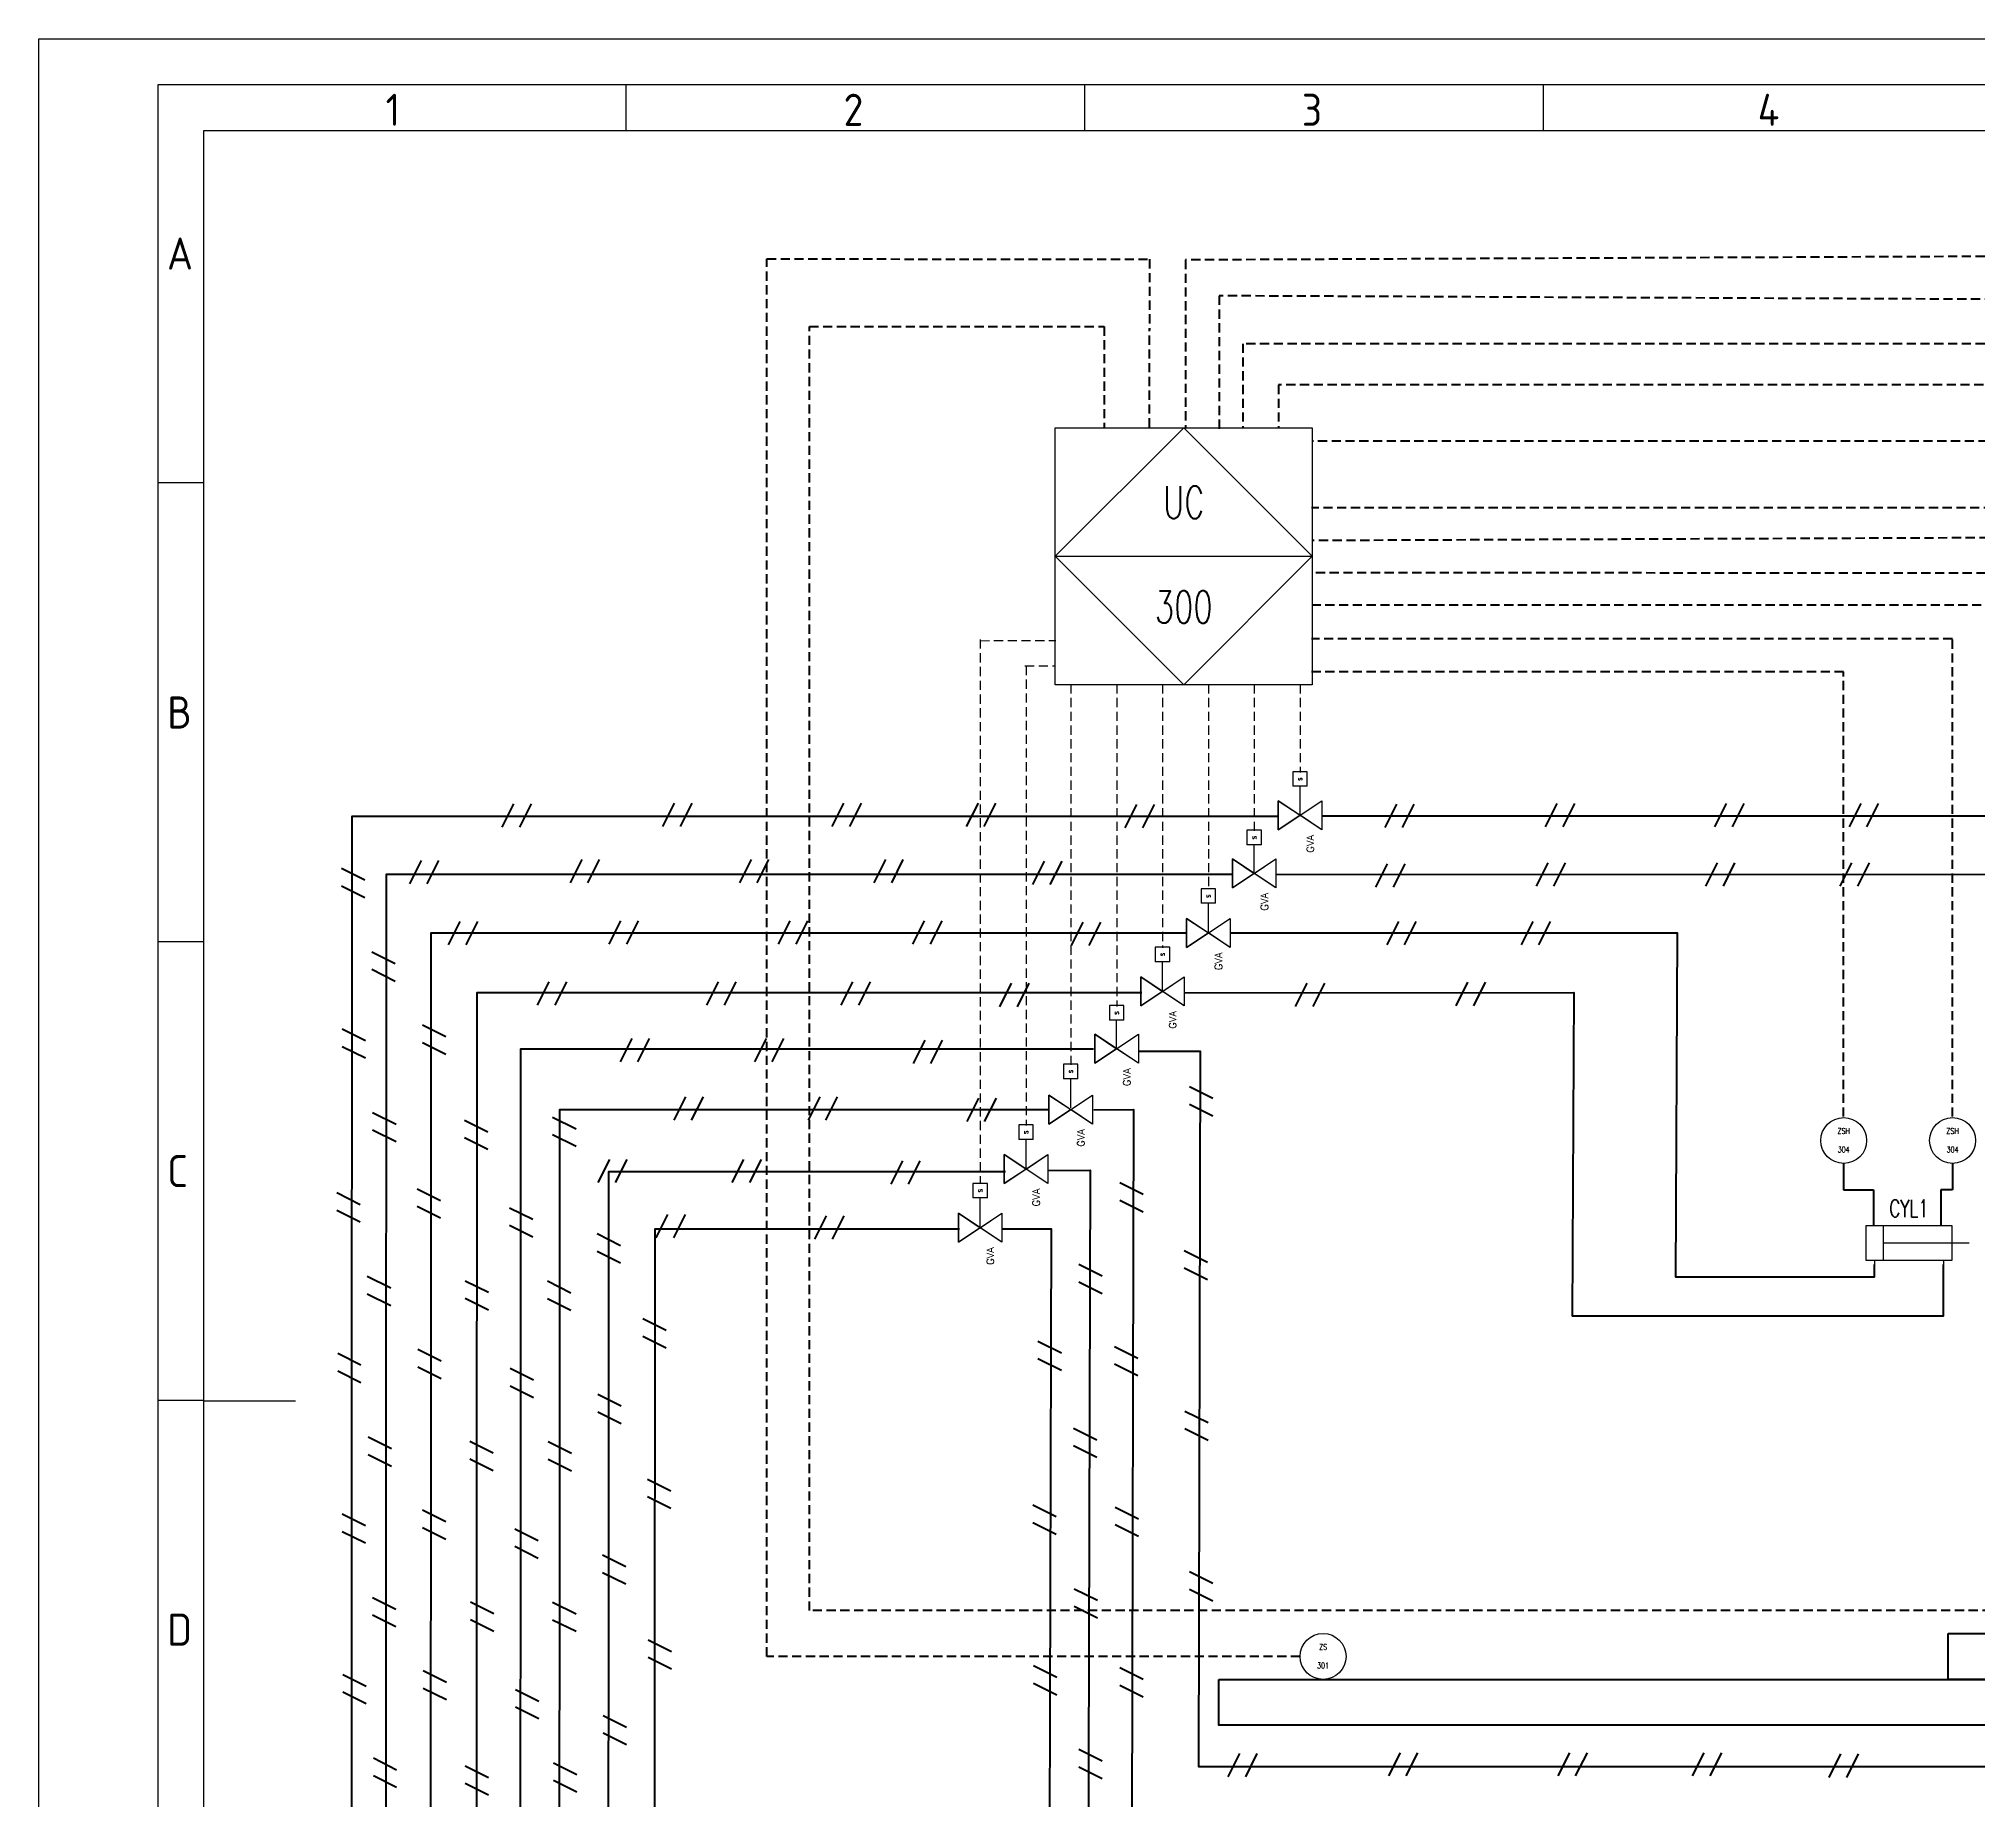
# Model space of a CAD drawing. Header units: inches. Extents: x 22 to 904, y 28 to 325.
# Drawn here: x 21.7 to 233, y 133 to 325 of the extents above; entities that cross this region are included whole.
import ezdxf
from ezdxf.enums import TextEntityAlignment as Align

# ---------------------------------------------------------------- set-up
doc = ezdxf.new("R2010")
doc.units = ezdxf.units.IN
doc.header["$MEASUREMENT"] = 0
doc.linetypes.add('TRAZOSX2', pattern=[1.5, 1, -0.5])
for name, color, linetype in [('025', 5, 'Continuous'), ('035', 5, 'Continuous'), ('07', 7, 'Continuous'), ('MISC', 2, 'Continuous'), ('SYMS', 7, 'Continuous'), ('TAGS', 51, 'Continuous')]:
    doc.layers.add(name, color=color, linetype=linetype)
doc.layers.add('GRN_0.5mm^2', color=3, linetype='TRAZOSX2', lineweight=30)
doc.styles.add('ISO Proportional', font='isocp.shx')
doc.styles.add('WD', font='romans.shx')

# ---------------------------------------------------------------- blocks, each defined once
blk = doc.blocks.new('HIN1_INFRONT_MAIN_PLC')
for p, q in [((-0.5, -0.5), (-0.5, 0.5)), ((-0.5, 0.5), (0.5, 0.5)), ((0.5, 0.5), (0.5, -0.5)), ((0.5, -0.5), (-0.5, -0.5))]:
    blk.add_line(p, q)
at = {"ltscale": 0.127}
blk.add_line((-0.5, 0), (0.5, 0), dxfattribs=at)
at = {"ltscale": 25.4, "flags": 128}
blk.add_lwpolyline([(0, 0.5), (-0.5, 0), (0, -0.5), (0.5, 0)], close=True, dxfattribs=at)
at = {"ltscale": 3.2258, "flags": 128}
blk.add_lwpolyline([(0, 0.5), (-0.5, 0), (0, -0.5), (0.5, 0)], close=True, dxfattribs=at)
blk.add_lwpolyline([(0, 0.5), (-0.5, 0), (0, -0.5), (0.5, 0)], close=True, dxfattribs=at)
at = {"style": 'WD', "width": 0.7}
for tag, height, p in [('INST', 0.125, (-0.5816, 0.4156)), ('LOC', 0.125, (-0.5816, 0.254)), ('TERM01', 0.0625, (-0.5242, 0.0184))]:
    blk.add_attdef(tag, text='', height=height, dxfattribs=at).set_placement(p, align=Align.RIGHT)
for tag, p, height in [('TERM04', (0.0207, 0.5306), 0.0625), ('X2TERM04', (0, 0.5), 0.005), ('TERM03', (0.5222, 0.0184), 0.0625), ('X4TERM01', (-0.5, 0), 0.005), ('X1TERM03', (0.5, 0), 0.005), ('RATING1', (0.5485, -0.1677), 0.125), ('DESC1', (0.5485, -0.3266), 0.125), ('DESC2', (0.5485, -0.5165), 0.125), ('X8TERM02', (0, -0.5), 0.005), ('TERM02', (0.0233, -0.5809), 0.0625), ('DESC3', (0.5485, -0.6975), 0.125), ('WDTAGALT', (0.5485, -0.8716), 0.125)]:
    blk.add_attdef(tag, p, '', height=height, dxfattribs=at)
blk.add_attdef('XREF', text='', height=0.0625, rotation=0.0625, dxfattribs=at).set_placement((0.6297, 0.3767), align=Align.TOP_CENTER)
for tag, p in [('TAG1_PART1', (0, 0.147)), ('TAG1_PART2', (0, -0.2602))]:
    blk.add_attdef(tag, text='', height=0.125, dxfattribs=at).set_placement(p, align=Align.CENTER)
at = {"style": 'WD', "width": 0.7, "flags": 1}
for tag, p in [('WDTYPE', (-0.5767, -0.1697)), ('FAMILY', (-0.5789, -0.2227)), ('CAT', (-0.5871, -0.2531)), ('MFG', (-0.5859, -0.2796)), ('ASSYCODE', (-0.5662, -0.3061))]:
    blk.add_attdef(tag, text='', height=0.01, dxfattribs=at).set_placement(p, align=Align.CENTER)
blk = doc.blocks.new('IEC_border_a3')
at = {"layer": '035'}
for p, q in [((64, 292), (64, 287)), ((114, 292), (114, 287)), ((164, 292), (164, 287)), ((17.97, 248.58), (12.98, 248.58)), ((17.98, 198.54), (13, 198.54)), ((17.98, 148.54), (13, 148.54))]:
    blk.add_line(p, q, dxfattribs=at)
for points in [[(0, 297), (420, 297), (420, 0), (0, 0)], [(18, 287), (410, 287), (410, 10), (18, 10)]]:
    blk.add_lwpolyline(points, close=True, dxfattribs=at)
at = {"layer": '07'}
blk.add_line((18, 148.5), (28, 148.5), dxfattribs=at)
blk.add_lwpolyline([(13, 292), (415, 292), (415, 5), (13, 5)], close=True, dxfattribs=at)
at = {"layer": '035', "style": 'ISO Proportional'}
for s, p in [('1', (37.81, 287.5)), ('2', (87.73, 287.5)), ('3', (137.68, 287.5)), ('4', (187.38, 287.5)), ('A', (13.98, 271.83)), ('B', (14, 221.79)), ('C', (14, 171.79)), ('D', (14, 121.79))]:
    blk.add_text(s, height=3.5, dxfattribs=at).set_placement(p)
blk = doc.blocks.new('VAC1_SOLENOID')
for p, q in [((-0.75, -0.125), (-0.75, 0.125)), ((-0.75, 0.125), (-0.5, 0.125)), ((-0.5, -0.125), (-0.5, 0.125)), ((-0.5, -0.125), (-0.75, -0.125))]:
    blk.add_line(p, q)
at = {"ltscale": 3.2258}
blk.add_line((0, 0), (-0.5, 0), dxfattribs=at)
at = {"style": 'WD'}
for tag, height, p in [('INST', 0.125, (-0.84, 0.553)), ('LOC', 0.125, (-0.835, 0.368)), ('TAG1', 0.125, (-0.835, 0.17)), ('TERM03', 0.0625, (-0.769, 0.009))]:
    blk.add_attdef(tag, text='', height=height, dxfattribs=at).set_placement(p, align=Align.RIGHT)
blk.add_attdef('XREF', text='', height=0.0625, rotation=0.0625, dxfattribs=at).set_placement((-0.999, 0.095), align=Align.TOP_CENTER)
for tag, p, height in [('X4TERM03', (-0.75, 0), 0.005), ('TERM02', (-0.628, 0.134), 0.0625), ('X2TERM02', (-0.625, 0.125), 0.005), ('X8TERM01', (-0.625, -0.125), 0.005), ('TERM01', (-0.624, -0.201), 0.0625), ('DESC1', (-0.431, -0.209), 0.125), ('DESC2', (-0.431, -0.393), 0.125), ('DESC3', (-0.431, -0.583), 0.125), ('RATING1', (-0.431, -0.761), 0.125), ('WDTAGALT', (-0.421, -0.949), 0.125)]:
    blk.add_attdef(tag, p, '', height=height, dxfattribs=at)
blk.add_attdef('TEXT', text='', height=0.0625, dxfattribs=at).set_placement((-0.624, -0.004), align=Align.MIDDLE_CENTER)
at = {"style": 'WD', "flags": 1}
for tag, p in [('WDTYPE', (-0.828, -0.053)), ('FAMILY', (-0.831, -0.09)), ('CAT', (-0.831, -0.134)), ('MFG', (-0.829, -0.166)), ('ASSYCODE', (-0.801, -0.195))]:
    blk.add_attdef(tag, text='', height=0.01, dxfattribs=at).set_placement(p, align=Align.CENTER)
blk = doc.blocks.new('VGVA1_GATE_VALVE')
at = {"ltscale": 3.2258}
for p, q in [((-0.25, 0.375), (0.25, -0.375)), ((-0.25, -0.375), (0.25, 0.375)), ((0.25, 0.375), (-0.25, 0.375)), ((0.25, -0.375), (-0.25, -0.375))]:
    blk.add_line(p, q, dxfattribs=at)
at = {"ltscale": 25.4, "flags": 128}
for points in [[(0.25, 0.375), (0, 0), (-0.25, 0.375)], [(-0.25, -0.375), (0, 0), (0.25, -0.375)]]:
    blk.add_lwpolyline(points, close=True, dxfattribs=at)
at = {"style": 'WD'}
for tag, p, height in [('X2TERM03', (0, 0.375), 0.005), ('TERM03', (0.02, 0.388), 0.0625), ('X1TERM02', (0, 0), 0.005), ('TERM02', (0.034, 0.014), 0.0625), ('RATING1', (0.29, -0.178), 0.125), ('DESC1', (0.29, -0.394), 0.125), ('X8TERM01', (0, -0.375), 0.005), ('TERM01', (0.029, -0.455), 0.0625), ('DESC2', (0.29, -0.578), 0.125), ('DESC3', (0.29, -0.768), 0.125), ('WDTAGALT', (0.29, -0.948), 0.125)]:
    blk.add_attdef(tag, p, '', height=height, dxfattribs=at)
blk.add_attdef('XREF', text='', height=0.0625, rotation=0.0625, dxfattribs=at).set_placement((0.366, 0.368), align=Align.TOP_CENTER)
at = {"style": 'WD', "flags": 1}
for tag, p in [('INST', (-0.337, 0.128)), ('LOC', (-0.337, -0.049)), ('TAG1', (-0.337, -0.238))]:
    blk.add_attdef(tag, text='', height=0.125, dxfattribs=at).set_placement(p, align=Align.RIGHT)
for tag, p in [('WDTYPE', (-0.33, -0.297)), ('FAMILY', (-0.337, -0.356)), ('CAT', (-0.337, -0.401)), ('MFG', (-0.335, -0.432)), ('ASSYCODE', (-0.307, -0.461))]:
    blk.add_attdef(tag, text='', height=0.01, dxfattribs=at).set_placement(p, align=Align.CENTER)
blk = doc.blocks.new('HIN1_FIELD_MOUNT')
at = {"ltscale": 3.2258}
blk.add_circle((0, 0), 0.5, dxfattribs=at)
at = {"style": 'WD', "width": 0.7}
for tag, height, p in [('INST', 0.125, (-0.454, 0.471)), ('LOC', 0.125, (-0.454, 0.309)), ('TERM01', 0.0625, (-0.524, 0.018))]:
    blk.add_attdef(tag, text='', height=height, dxfattribs=at).set_placement(p, align=Align.RIGHT)
for tag, p, height in [('X2TERM04', (0, 0.5), 0.005), ('TERM04', (0.021, 0.531), 0.0625), ('X4TERM01', (-0.5, 0), 0.005), ('X1TERM03', (0.5, 0), 0.005), ('TERM03', (0.522, 0.018), 0.0625), ('RATING1', (0.513, -0.159), 0.125), ('DESC1', (0.513, -0.318), 0.125), ('DESC2', (0.513, -0.508), 0.125), ('X8TERM02', (0, -0.5), 0.005), ('TERM02', (0.023, -0.581), 0.0625), ('WDTAGALT', (0.513, -0.863), 0.125), ('DESC3', (0.513, -0.688), 0.125)]:
    blk.add_attdef(tag, p, '', height=height, dxfattribs=at)
for tag, p in [('TAG1_PART1', (0, 0.147)), ('TAG1_PART2', (0, -0.26))]:
    blk.add_attdef(tag, text='', height=0.125, dxfattribs=at).set_placement(p, align=Align.CENTER)
blk.add_attdef('XREF', text='', height=0.0625, rotation=0.0625, dxfattribs=at).set_placement((0.546, 0.412), align=Align.TOP_CENTER)
at = {"style": 'WD', "width": 0.7, "flags": 1}
for tag, p in [('WDTYPE', (-0.535, -0.17)), ('CAT', (-0.546, -0.253)), ('MFG', (-0.544, -0.28)), ('FAMILY', (-0.537, -0.223)), ('ASSYCODE', (-0.525, -0.306))]:
    blk.add_attdef(tag, text='', height=0.01, dxfattribs=at).set_placement(p, align=Align.CENTER)
blk = doc.blocks.new('VCY1_CYL_RETRACT')
for p, q in [((0.563, 0.281), (-0.063, 0.281)), ((-0.063, 0.281), (-0.063, 0.031)), ((0.062, 0.281), (0.062, 0.031)), ((0.062, 0.156), (0.688, 0.156)), ((0.563, 0.031), (0.563, 0.281)), ((-0.063, 0.031), (0.563, 0.031)), ((0, 0.031), (0, 0)), ((0.5, 0.031), (0.5, 0))]:
    blk.add_line(p, q)
at = {"style": 'WD', "width": 0.7}
for tag, p in [('INST', (0.25, 0.656)), ('LOC', (0.25, 0.5)), ('TAG1', (0.25, 0.344))]:
    blk.add_attdef(tag, text='', height=0.125, dxfattribs=at).set_placement(p, align=Align.CENTER)
at = {"style": 'WD'}
for tag, p, height, flags in [('WDBLKNAM', (0.343, 0.281), 0.01, 9), ('FAMILY', (0.35, 0.268), 0.01, 9), ('X8TERM01', (0, 0), 0.005, 1), ('WDTYPE', (0.062, 0.062), 0.01, 1), ('X8TERM02', (0.5, 0), 0.005, 1)]:
    blk.add_attdef(tag, p, '', height=height, dxfattribs=dict(at, flags=flags))
at = {"style": 'WD', "width": 0.7}
for tag, p in [('DESC1', (-0.125, 0.156)), ('DESC2', (-0.125, 0)), ('DESC3', (-0.125, -0.156)), ('WDTAGALT', (-0.125, -0.312))]:
    blk.add_attdef(tag, text='', height=0.125, dxfattribs=at).set_placement(p, align=Align.RIGHT)
at = {"linetype": 'Continuous', "style": 'WD', "flags": 9}
for tag, p in [('ASSYCODE', (0.375, 0.188)), ('MFG', (0.373, 0.205)), ('CAT', (0.375, 0.224))]:
    blk.add_attdef(tag, text='', height=0.01, dxfattribs=at).set_placement(p, align=Align.CENTER)
at = {"style": 'WD'}
blk.add_attdef('XREF', (0.656, 0.219), '', height=0.0625, dxfattribs=at)
at = {"style": 'WD', "width": 0.7}
for tag, p, height in [('RATING1', (0.688, 0), 0.125), ('TERM01', (0.031, -0.094), 0.0625), ('TERM02', (0.531, -0.094), 0.0625)]:
    blk.add_attdef(tag, p, '', height=height, dxfattribs=at)

msp = doc.modelspace()

# ---------------------------------------------------------------- linework, layer by layer
at = {"lineweight": 90}
for p, q in [((218.48, 202.3), (218.48, 199.47)), ((230.34, 202.3), (230.34, 199.47)), ((218.48, 199.47), (220.9, 199.47)), ((220.9, 199.47), (221.73, 199.47)), ((221.73, 199.47), (221.73, 195.67)), ((230.34, 199.47), (229.09, 199.47)), ((229.09, 199.47), (229.09, 195.67))]:
    msp.add_line(p, q, dxfattribs=at)
at = {"color": 5, "lineweight": 90}
for points in [[(131.49, 77.54), (55.83, 77.41), (55.89, 240.23), (156.86, 240.23)], [(358.99, 195.35), (362.77, 195.35), (362.8, 220.51), (362.86, 240.23), (161.61, 240.23)], [(59.58, 77.48), (59.64, 233.91), (151.86, 233.91)], [(156.61, 233.86), (360.65, 233.88), (360.47, 202.85), (358.99, 202.85)], [(64.46, 77.48), (64.52, 227.48), (146.86, 227.48)], [(151.61, 227.48), (200.33, 227.5), (200.14, 189.98), (221.86, 189.98), (221.86, 191.35)], [(69.46, 77.73), (69.52, 220.98), (141.99, 220.98)], [(146.61, 220.96), (189.08, 220.99), (188.89, 185.73), (229.36, 185.73), (229.36, 191.35)], [(74.24, 77.48), (74.27, 214.85), (136.71, 214.85)], [(141.74, 214.59), (148.33, 214.61), (148.14, 136.6), (334.49, 136.6), (334.49, 168.35), (322.36, 168.35)], [(78.49, 77.23), (78.55, 208.23), (131.91, 208.23)], [(136.74, 208.21), (141.08, 208.24), (140.89, 130.23), (338.74, 130.23), (338.74, 175.85), (322.49, 175.85)], [(83.83, 77.35), (83.89, 201.48), (127.11, 201.48)], [(131.74, 201.59), (136.33, 201.61), (136.14, 123.6), (368.61, 123.6), (368.61, 145.35)], [(88.86, 77.48), (88.92, 195.23), (122.11, 195.23)], [(126.74, 195.21), (132.08, 195.24), (131.89, 116.85), (375.24, 116.85), (375.24, 145.23)]]:
    msp.add_lwpolyline(points, dxfattribs=at)
at = {"lineweight": 90}
for points in [[(229.86, 151.1), (296.86, 151.1), (296.86, 146.1), (229.86, 146.1)], [(150.36, 146.1), (324.86, 146.1), (324.86, 141.1), (150.36, 141.1)]]:
    msp.add_lwpolyline(points, close=True, dxfattribs=at)
at = {"layer": '025', "lineweight": 90}
for p, q in [((72.26, 239.03), (73.54, 241.57)), ((74.17, 239.03), (75.45, 241.57)), ((89.77, 239.1), (91.05, 241.65)), ((91.68, 239.1), (92.96, 241.65)), ((108.24, 239.1), (109.51, 241.65)), ((110.15, 239.1), (111.42, 241.65)), ((122.88, 239.1), (124.16, 241.65)), ((124.79, 239.1), (126.07, 241.65)), ((140.18, 238.95), (141.45, 241.49)), ((142.09, 238.95), (143.36, 241.49)), ((168.49, 238.99), (169.76, 241.53)), ((170.4, 238.99), (171.67, 241.53)), ((186, 239.07), (187.27, 241.61)), ((187.91, 239.07), (189.18, 241.61)), ((204.46, 239.07), (205.73, 241.61)), ((206.37, 239.07), (207.64, 241.61)), ((219.11, 239.07), (220.38, 241.61)), ((221.02, 239.07), (222.29, 241.61)), ((62.18, 232.85), (63.45, 235.4)), ((64.09, 232.85), (65.36, 235.4)), ((79.69, 232.93), (80.96, 235.48)), ((81.6, 232.93), (82.87, 235.48)), ((98.15, 232.93), (99.42, 235.48)), ((100.06, 232.93), (101.33, 235.48)), ((112.8, 232.93), (114.07, 235.48)), ((114.71, 232.93), (115.98, 235.48)), ((130.09, 232.77), (131.37, 235.32)), ((132, 232.77), (133.28, 235.32)), ((167.49, 232.49), (168.76, 235.03)), ((169.4, 232.49), (170.67, 235.03)), ((185, 232.57), (186.27, 235.11)), ((186.91, 232.57), (188.18, 235.11)), ((203.46, 232.57), (204.73, 235.11)), ((205.37, 232.57), (206.64, 235.11)), ((218.11, 232.57), (219.38, 235.11)), ((220.02, 232.57), (221.29, 235.11)), ((54.74, 234.54), (57.28, 233.27)), ((54.74, 232.63), (57.28, 231.36)), ((66.41, 226.18), (67.68, 228.73)), ((68.32, 226.18), (69.59, 228.73)), ((83.92, 226.26), (85.19, 228.81)), ((85.83, 226.26), (87.1, 228.81)), ((102.38, 226.26), (103.65, 228.81)), ((104.29, 226.26), (105.56, 228.81)), ((117.03, 226.26), (118.3, 228.81)), ((118.94, 226.26), (120.21, 228.81)), ((134.32, 226.11), (135.6, 228.65)), ((136.23, 226.11), (137.51, 228.65)), ((168.71, 226.18), (169.98, 228.73)), ((170.62, 226.18), (171.89, 228.73)), ((183.36, 226.18), (184.63, 228.73)), ((185.27, 226.18), (186.54, 228.73)), ((58.05, 225.43), (60.6, 224.15)), ((58.05, 223.52), (60.6, 222.24)), ((76.11, 219.6), (77.38, 222.15)), ((78.02, 219.6), (79.29, 222.15)), ((94.57, 219.6), (95.85, 222.15)), ((96.48, 219.6), (97.76, 222.15)), ((109.22, 219.6), (110.49, 222.15)), ((111.13, 219.6), (112.4, 222.15)), ((126.51, 219.44), (127.79, 221.99)), ((128.42, 219.44), (129.7, 221.99)), ((158.74, 219.48), (160.01, 222.02)), ((160.65, 219.48), (161.92, 222.02)), ((176.25, 219.55), (177.52, 222.1)), ((178.16, 219.55), (179.43, 222.1)), ((54.82, 217.03), (57.36, 215.76)), ((63.55, 217.46), (66.1, 216.19)), ((63.55, 215.55), (66.1, 214.28)), ((85.14, 213.42), (86.41, 215.97)), ((87.05, 213.42), (88.32, 215.97)), ((99.78, 213.42), (101.05, 215.97)), ((101.69, 213.42), (102.96, 215.97)), ((117.08, 213.26), (118.35, 215.81)), ((118.99, 213.26), (120.26, 215.81)), ((54.82, 215.12), (57.36, 213.85)), ((90.99, 207.08), (92.27, 209.63)), ((92.9, 207.08), (94.18, 209.63)), ((105.64, 207.08), (106.91, 209.63)), ((107.55, 207.08), (108.82, 209.63)), ((122.93, 206.93), (124.21, 209.47)), ((124.84, 206.93), (126.12, 209.47)), ((147.17, 210.74), (149.72, 209.46)), ((58.13, 207.92), (60.68, 206.65)), ((77.75, 207.4), (80.3, 206.13)), ((147.17, 208.83), (149.72, 207.55)), ((58.13, 206.01), (60.68, 204.74)), ((68.14, 207.08), (70.68, 205.81)), ((68.14, 205.17), (70.68, 203.9)), ((77.75, 205.49), (80.3, 204.22)), ((82.7, 200.26), (83.97, 202.8)), ((84.61, 200.26), (85.88, 202.8)), ((97.34, 200.26), (98.61, 202.8)), ((99.25, 200.26), (100.52, 202.8)), ((114.64, 200.1), (115.91, 202.65)), ((116.55, 200.1), (117.82, 202.65)), ((54.24, 199.17), (56.78, 197.89)), ((62.97, 199.6), (65.52, 198.33)), ((139.57, 200.27), (142.12, 198.99)), ((54.24, 197.26), (56.78, 195.98)), ((62.97, 197.69), (65.52, 196.42)), ((73.04, 197.53), (75.59, 196.26)), ((89.04, 194.24), (90.32, 196.79)), ((90.95, 194.24), (92.23, 196.79)), ((106.34, 194.08), (107.61, 196.63)), ((108.25, 194.08), (109.52, 196.63)), ((139.57, 198.36), (142.12, 197.08)), ((73.04, 195.62), (75.59, 194.35)), ((82.6, 194.7), (85.15, 193.42)), ((82.6, 192.79), (85.15, 191.51)), ((146.59, 192.87), (149.14, 191.6)), ((135.12, 191.37), (137.66, 190.09)), ((146.59, 190.96), (149.14, 189.69)), ((57.55, 190.05), (60.1, 188.78)), ((57.55, 188.14), (60.1, 186.87)), ((68.22, 189.57), (70.76, 188.3)), ((77.18, 189.54), (79.72, 188.26)), ((135.12, 189.46), (137.66, 188.18)), ((68.22, 187.66), (70.76, 186.39)), ((77.18, 187.63), (79.72, 186.35)), ((87.58, 185.44), (90.13, 184.17)), ((63.05, 182.09), (65.6, 180.82)), ((87.58, 183.53), (90.13, 182.26)), ((130.66, 182.99), (133.21, 181.72)), ((138.99, 182.4), (141.54, 181.13)), ((54.32, 181.66), (56.86, 180.39)), ((54.32, 179.75), (56.86, 178.48)), ((63.05, 180.18), (65.6, 178.91)), ((73.12, 180.03), (75.67, 178.75)), ((130.66, 181.08), (133.21, 179.8)), ((138.99, 180.49), (141.54, 179.22)), ((73.12, 178.12), (75.67, 176.84)), ((82.68, 177.19), (85.22, 175.91)), ((82.68, 175.28), (85.22, 174)), ((134.54, 173.5), (137.09, 172.23)), ((146.67, 175.36), (149.22, 174.09)), ((146.67, 173.45), (149.22, 172.18)), ((57.63, 172.54), (60.18, 171.27)), ((68.72, 172.06), (71.26, 170.79)), ((77.25, 172.03), (79.8, 170.75)), ((134.54, 171.59), (137.09, 170.32)), ((57.63, 170.63), (60.18, 169.36)), ((68.72, 170.15), (71.26, 168.88)), ((77.25, 170.12), (79.8, 168.84)), ((88.08, 167.94), (90.63, 166.66)), ((88.08, 166.03), (90.63, 164.75)), ((130.08, 165.12), (132.63, 163.85)), ((139.07, 164.89), (141.62, 163.62)), ((54.82, 164.15), (57.36, 162.88)), ((63.55, 164.58), (66.1, 163.31)), ((130.08, 163.21), (132.63, 161.94)), ((139.07, 162.98), (141.62, 161.71)), ((54.82, 162.24), (57.36, 160.97)), ((63.55, 162.67), (66.1, 161.4)), ((73.62, 162.52), (76.17, 161.24)), ((73.62, 160.61), (76.17, 159.33)), ((83.18, 159.68), (85.72, 158.41)), ((83.18, 157.77), (85.72, 156.5)), ((147.17, 157.86), (149.72, 156.58)), ((58.13, 155.04), (60.67, 153.76)), ((68.8, 154.55), (71.34, 153.28)), ((77.75, 154.52), (80.3, 153.25)), ((134.62, 155.99), (137.16, 154.72)), ((147.17, 155.95), (149.72, 154.67)), ((58.13, 153.13), (60.67, 151.85)), ((68.8, 152.64), (71.34, 151.37)), ((77.75, 152.61), (80.3, 151.34)), ((134.62, 154.08), (137.16, 152.81)), ((88.16, 150.43), (90.71, 149.15)), ((88.16, 148.52), (90.71, 147.24)), ((54.89, 146.64), (57.44, 145.37)), ((63.63, 147.07), (66.18, 145.8)), ((130.16, 147.61), (132.71, 146.34)), ((139.57, 147.38), (142.12, 146.11)), ((54.89, 144.73), (57.44, 143.46)), ((63.63, 145.16), (66.18, 143.89)), ((73.7, 145.01), (76.25, 143.73)), ((130.16, 145.7), (132.71, 144.43)), ((139.57, 145.47), (142.12, 144.2)), ((73.7, 143.1), (76.25, 141.82)), ((83.26, 142.17), (85.8, 140.9)), ((83.26, 140.26), (85.8, 138.99)), ((58.21, 137.53), (60.75, 136.25)), ((135.12, 138.48), (137.66, 137.21)), ((151.39, 135.49), (152.66, 138.03)), ((153.3, 135.49), (154.57, 138.03)), ((168.9, 135.57), (170.17, 138.11)), ((170.81, 135.57), (172.08, 138.11)), ((187.36, 135.57), (188.64, 138.11)), ((189.27, 135.57), (190.55, 138.11)), ((202.01, 135.57), (203.28, 138.11)), ((203.92, 135.57), (205.19, 138.11)), ((216.91, 135.42), (218.19, 137.97)), ((218.83, 135.42), (220.1, 137.97)), ((58.21, 135.62), (60.75, 134.34)), ((68.22, 136.69), (70.76, 135.41)), ((77.83, 137.01), (80.38, 135.74)), ((135.12, 136.57), (137.66, 135.3)), ((68.22, 134.78), (70.76, 133.5)), ((77.83, 135.1), (80.38, 133.83))]:
    msp.add_line(p, q, dxfattribs=at)
at = {"layer": 'GRN_0.5mm^2', "lineweight": 90}
msp.add_line((142.82, 282.61), (142.82, 293.38), dxfattribs=at)
at = {"layer": 'GRN_0.5mm^2', "color": 1, "lineweight": 30}
for p, q in [((124.36, 259.48), (124.36, 200.23)), ((124.36, 259.35), (132.61, 259.37)), ((129.24, 256.6), (132.49, 256.62)), ((129.36, 256.6), (129.36, 206.48)), ((134.24, 254.6), (134.24, 213.1)), ((139.24, 254.6), (139.24, 219.48)), ((144.24, 254.6), (144.24, 225.85)), ((149.24, 254.6), (149.24, 232.23)), ((154.24, 254.6), (154.24, 238.6)), ((159.24, 254.6), (159.24, 244.98))]:
    msp.add_line(p, q, dxfattribs=at)
at = {"layer": 'GRN_0.5mm^2', "lineweight": 90}
for points in [[(159.24, 148.6), (113.86, 148.6), (113.86, 148.6), (101.11, 148.6), (101.11, 300.98), (142.81, 300.93), (142.81, 293.22)], [(353.36, 261.23), (346.36, 261.23), (346.36, 301.73), (146.74, 300.86), (146.74, 282.6)], [(353.24, 254.1), (342.86, 254.1), (342.86, 296.07), (150.41, 296.95), (150.41, 282.46)], [(314.11, 151.1), (314.11, 153.6), (105.74, 153.6), (105.74, 293.6), (137.86, 293.6), (137.86, 282.48)], [(342.91, 203.88), (334.39, 203.88), (334.36, 291.73), (152.99, 291.73), (152.99, 282.48)], [(342.91, 192.02), (332.72, 192.02), (332.72, 287.23), (156.86, 287.23), (156.86, 282.48)], [(324.24, 148.73), (329.54, 148.73), (328.68, 281.1), (160.61, 281.1)], [(306.25, 176.81), (295.36, 176.85), (295.32, 187.87), (326.19, 188.1), (326.27, 273.85), (160.49, 273.85)], [(306.25, 164.95), (293.9, 164.9), (293.82, 189.05), (324.2, 189.1), (324.28, 270.94), (160.61, 270.26)], [(289.36, 180.35), (292.08, 180.35), (292.14, 190.1), (322.51, 190.1), (322.45, 266.72), (160.86, 266.73)], [(239.48, 191.48), (239.48, 263.23), (160.61, 263.23)], [(230.34, 207.46), (230.34, 259.56), (160.49, 259.56)], [(218.48, 207.46), (218.48, 255.94), (160.49, 255.94)]]:
    msp.add_lwpolyline(points, dxfattribs=at)

# ---------------------------------------------------------------- block references
msp.add_blockref('IEC_border_a3', (21.74, 27.98))
at = {"layer": 'SYMS', "lineweight": 90}
ref = msp.add_blockref('HIN1_INFRONT_MAIN_PLC', (146.55, 268.56), dxfattribs=dict(at, xscale=28.025461812346, yscale=28.025461812346, zscale=28.025461812346))
ref.add_attrib('TAG1_PART1', 'UC', dxfattribs={"layer": 'TAGS', "color": 6, "height": 3.503, "style": 'WD', "width": 0.7}).set_placement((146.55, 272.68), align=Align.CENTER)
ref.add_attrib('TAG1_PART2', '300', dxfattribs={"layer": 'TAGS', "color": 6, "height": 3.503, "style": 'WD', "width": 0.7}).set_placement((146.55, 261.27), align=Align.CENTER)
at = {"layer": 'SYMS'}
ref = msp.add_blockref('VAC1_SOLENOID', (159.23, 240.31), dxfattribs=dict(at, xscale=-6.326257201592402, yscale=6.326257201592402, zscale=6.326257201592402, rotation=90))
ref.add_attrib('TEXT', 'S', dxfattribs={"layer": 'MISC', "height": 0.395, "rotation": 90, "style": 'WD'}).set_placement((159.26, 244.25), align=Align.MIDDLE_CENTER)
ref = msp.add_blockref('VGVA1_GATE_VALVE', (159.23, 240.31), dxfattribs=dict(at, xscale=6.326257201592402, yscale=6.326257201592402, zscale=6.326257201592402, rotation=90))
ref.add_attrib('TAG1', 'GVA', dxfattribs={"layer": 'TAGS', "height": 0.791, "rotation": 90, "style": 'WD'}).set_placement((160.74, 238.17), align=Align.RIGHT)
ref = msp.add_blockref('VAC1_SOLENOID', (154.23, 233.93), dxfattribs=dict(at, xscale=-6.326257201592402, yscale=6.326257201592402, zscale=6.326257201592402, rotation=90))
ref.add_attrib('TEXT', 'S', dxfattribs={"layer": 'MISC', "height": 0.395, "rotation": 90, "style": 'WD'}).set_placement((154.26, 237.88), align=Align.MIDDLE_CENTER)
ref = msp.add_blockref('VGVA1_GATE_VALVE', (154.23, 233.98), dxfattribs=dict(at, xscale=6.326257201592402, yscale=6.326257201592402, zscale=6.326257201592402, rotation=90))
ref.add_attrib('TAG1', 'GVA', dxfattribs={"layer": 'TAGS', "height": 0.791, "rotation": 90, "style": 'WD'}).set_placement((155.74, 231.85), align=Align.RIGHT)
ref = msp.add_blockref('VAC1_SOLENOID', (149.23, 227.56), dxfattribs=dict(at, xscale=-6.326257201592402, yscale=6.326257201592402, zscale=6.326257201592402, rotation=90))
ref.add_attrib('TEXT', 'S', dxfattribs={"layer": 'MISC', "height": 0.395, "rotation": 90, "style": 'WD'}).set_placement((149.26, 231.5), align=Align.MIDDLE_CENTER)
ref = msp.add_blockref('VGVA1_GATE_VALVE', (149.23, 227.48), dxfattribs=dict(at, xscale=6.326257201592402, yscale=6.326257201592402, zscale=6.326257201592402, rotation=90))
ref.add_attrib('TAG1', 'GVA', dxfattribs={"layer": 'TAGS', "height": 0.791, "rotation": 90, "style": 'WD'}).set_placement((150.74, 225.35), align=Align.RIGHT)
ref = msp.add_blockref('VAC1_SOLENOID', (144.23, 221.18), dxfattribs=dict(at, xscale=-6.326257201592402, yscale=6.326257201592402, zscale=6.326257201592402, rotation=90))
ref.add_attrib('TEXT', 'S', dxfattribs={"layer": 'MISC', "height": 0.395, "rotation": 90, "style": 'WD'}).set_placement((144.26, 225.13), align=Align.MIDDLE_CENTER)
ref = msp.add_blockref('VGVA1_GATE_VALVE', (144.23, 221.1), dxfattribs=dict(at, xscale=6.326257201592402, yscale=6.326257201592402, zscale=6.326257201592402, rotation=90))
ref.add_attrib('TAG1', 'GVA', dxfattribs={"layer": 'TAGS', "height": 0.791, "rotation": 90, "style": 'WD'}).set_placement((145.74, 218.97), align=Align.RIGHT)
ref = msp.add_blockref('VAC1_SOLENOID', (139.23, 214.81), dxfattribs=dict(at, xscale=-6.326257201592402, yscale=6.326257201592402, zscale=6.326257201592402, rotation=90))
ref.add_attrib('TEXT', 'S', dxfattribs={"layer": 'MISC', "height": 0.395, "rotation": 90, "style": 'WD'}).set_placement((139.26, 218.75), align=Align.MIDDLE_CENTER)
ref = msp.add_blockref('VGVA1_GATE_VALVE', (139.23, 214.85), dxfattribs=dict(at, xscale=6.326257201592402, yscale=6.326257201592402, zscale=6.326257201592402, rotation=90))
ref.add_attrib('TAG1', 'GVA', dxfattribs={"layer": 'TAGS', "height": 0.791, "rotation": 90, "style": 'WD'}).set_placement((140.74, 212.72), align=Align.RIGHT)
ref = msp.add_blockref('VAC1_SOLENOID', (134.23, 208.43), dxfattribs=dict(at, xscale=-6.326257201592402, yscale=6.326257201592402, zscale=6.326257201592402, rotation=90))
ref.add_attrib('TEXT', 'S', dxfattribs={"layer": 'MISC', "height": 0.395, "rotation": 90, "style": 'WD'}).set_placement((134.26, 212.38), align=Align.MIDDLE_CENTER)
ref = msp.add_blockref('VGVA1_GATE_VALVE', (134.23, 208.23), dxfattribs=dict(at, xscale=6.326257201592402, yscale=6.326257201592402, zscale=6.326257201592402, rotation=90))
ref.add_attrib('TAG1', 'GVA', dxfattribs={"layer": 'TAGS', "height": 0.791, "rotation": 90, "style": 'WD'}).set_placement((135.74, 206.1), align=Align.RIGHT)
ref = msp.add_blockref('HIN1_FIELD_MOUNT', (218.49, 204.85), dxfattribs=dict(at, xscale=5, yscale=5, zscale=5))
ref.add_attrib('TAG1_PART1', 'ZSH', dxfattribs={"layer": 'TAGS', "height": 0.625, "style": 'WD', "width": 0.7}).set_placement((218.49, 205.58), align=Align.CENTER)
ref.add_attrib('TAG1_PART2', '304', dxfattribs={"layer": 'TAGS', "height": 0.625, "style": 'WD', "width": 0.7}).set_placement((218.49, 203.55), align=Align.CENTER)
ref = msp.add_blockref('HIN1_FIELD_MOUNT', (230.36, 204.85), dxfattribs=dict(at, xscale=5, yscale=5, zscale=5))
ref.add_attrib('TAG1_PART1', 'ZSH', dxfattribs={"layer": 'TAGS', "height": 0.625, "style": 'WD', "width": 0.7}).set_placement((230.36, 205.58), align=Align.CENTER)
ref.add_attrib('TAG1_PART2', '304', dxfattribs={"layer": 'TAGS', "height": 0.625, "style": 'WD', "width": 0.7}).set_placement((230.36, 203.55), align=Align.CENTER)
ref = msp.add_blockref('VAC1_SOLENOID', (129.36, 201.81), dxfattribs=dict(at, xscale=-6.326257201592402, yscale=6.326257201592402, zscale=6.326257201592402, rotation=90))
ref.add_attrib('TEXT', 'S', dxfattribs={"layer": 'MISC', "height": 0.395, "rotation": 90, "style": 'WD'}).set_placement((129.38, 205.75), align=Align.MIDDLE_CENTER)
ref = msp.add_blockref('VGVA1_GATE_VALVE', (129.36, 201.73), dxfattribs=dict(at, xscale=6.326257201592402, yscale=6.326257201592402, zscale=6.326257201592402, rotation=90))
ref.add_attrib('TAG1', 'GVA', dxfattribs={"layer": 'TAGS', "height": 0.791, "rotation": 90, "style": 'WD'}).set_placement((130.86, 199.6), align=Align.RIGHT)
ref = msp.add_blockref('VAC1_SOLENOID', (124.36, 195.43), dxfattribs=dict(at, xscale=-6.326257201592402, yscale=6.326257201592402, zscale=6.326257201592402, rotation=90))
ref.add_attrib('TEXT', 'S', dxfattribs={"layer": 'MISC', "height": 0.395, "rotation": 90, "style": 'WD'}).set_placement((124.38, 199.38), align=Align.MIDDLE_CENTER)
ref = msp.add_blockref('VGVA1_GATE_VALVE', (124.36, 195.35), dxfattribs=dict(at, xscale=6.326257201592402, yscale=6.326257201592402, zscale=6.326257201592402, rotation=90))
ref.add_attrib('TAG1', 'GVA', dxfattribs={"layer": 'TAGS', "height": 0.791, "rotation": 90, "style": 'WD'}).set_placement((125.86, 193.22), align=Align.RIGHT)
ref = msp.add_blockref('VCY1_CYL_RETRACT', (221.86, 191.35), dxfattribs=dict(at, xscale=15, yscale=15, zscale=15))
ref.add_attrib('TAG1', 'CYL1', dxfattribs={"layer": 'TAGS', "height": 1.875, "style": 'WD', "width": 0.7}).set_placement((225.61, 196.51), align=Align.CENTER)
ref = msp.add_blockref('HIN1_FIELD_MOUNT', (161.74, 148.6), dxfattribs=dict(at, xscale=5, yscale=5, zscale=5))
ref.add_attrib('TAG1_PART1', 'ZS', dxfattribs={"layer": 'TAGS', "height": 0.625, "style": 'WD', "width": 0.7}).set_placement((161.74, 149.33), align=Align.CENTER)
ref.add_attrib('TAG1_PART2', '301', dxfattribs={"layer": 'TAGS', "height": 0.625, "style": 'WD', "width": 0.7}).set_placement((161.74, 147.3), align=Align.CENTER)

doc.saveas('drawing.dxf')
